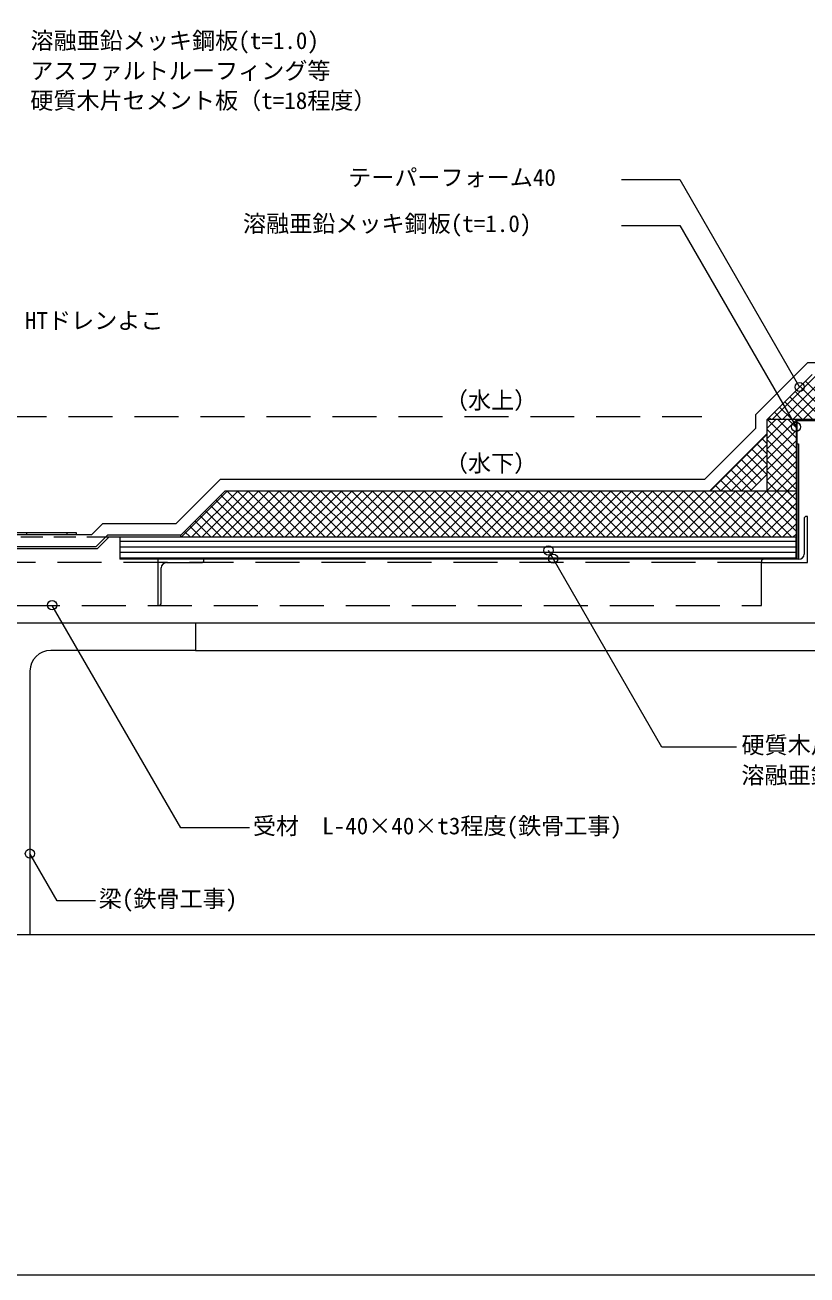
# Model space of a CAD drawing. Units: millimetres, scale not verified. Extents: x -1380 to 1380, y -955 to 955.
# Drawn here: x -427 to 250, y -955 to 128 of the extents above; entities that cross this region are included whole.
import ezdxf
from ezdxf.enums import TextEntityAlignment as Align

# ---------------------------------------------------------------- set-up
doc = ezdxf.new("R2010")
doc.units = ezdxf.units.MM
doc.header["$LTSCALE"] = 3
doc.linetypes.add('USER2', pattern=[19.05, 12.7, -6.35])
doc.linetypes.add('USER3', pattern=[9.525, 6.35, -3.175])
for name, color, linetype, lineweight in [('0-0_0', 7, 'Continuous', 18), ('0-1_BOUSUI', 1, 'Continuous', 18), ('0-2_MOJI', 7, 'Continuous', 18), ('0-3_HATCH', 9, 'Continuous', 18), ('0-4_KANAMONO', 5, 'Continuous', 18), ('0-6_TEKKOTU', 7, 'Continuous', 18), ('0-8_dannnetu', 6, 'Continuous', 18), ('0-9_bo-do', 3, 'Continuous', 18), ('0-B_WAKU', 7, 'Continuous', 18), ('0-E_doubuti', 5, 'Continuous', 18)]:
    doc.layers.add(name, color=color, linetype=linetype, lineweight=lineweight)
doc.styles.add('ＭＳ ゴシック', font='')
doc.styles.get('ＭＳ ゴシック').set_extended_font_data('MS Gothic')

msp = doc.modelspace()

# ---------------------------------------------------------------- linework, layer by layer
at = {"layer": '0-0_0'}
msp.add_lwpolyline([(-899.643, -660.072), (900.357, -660.072), (900.357, 539.928), (-899.643, 539.928)], close=True, dxfattribs=at)
at = {"layer": '0-1_BOUSUI'}
for points in [[(504.352, -165.072), (250.212, -165.072), (205.354, -209.93), (205.354, -211.93)], [(205.354, -209.93), (205.354, -221.93), (161.212, -266.072), (-258.347, -266.072), (-296.847, -304.572), (-360.348, -304.572), (-369.847, -314.072), (-553.483, -314.072)]]:
    msp.add_lwpolyline(points, dxfattribs=at)
at = {"layer": '0-2_MOJI', "linetype": 'USER2'}
msp.add_line((-446.952, -211.605), (158.693, -211.605), dxfattribs=at)
at = {"layer": '0-2_MOJI'}
for points in [[(89.25, -6.106), (139.688, -6.106), (243.504, -185.921)], [(89.25, -46.106), (139.688, -46.106), (240.354, -220.464)], [(188.687, -497.759), (124.252, -497.759), (25.932, -327.462)], [(-233.02, -567.799), (-292.568, -567.799), (-403.839, -375.072)], [(-366.496, -630.906), (-399.571, -630.906), (-423.146, -590.072)]]:
    msp.add_lwpolyline(points, dxfattribs=at)
for centre in [(243.504, -185.921), (240.354, -220.464), (25.932, -327.462), (30.069, -334.627), (-403.935, -374.905), (-423.146, -590.072)]:
    msp.add_circle(centre, 4, dxfattribs=at)
at = {"layer": '0-3_HATCH'}
for p, q in [((219.578, -214.072), (258.578, -175.072)), ((228.559, -214.072), (267.559, -175.072)), ((237.539, -214.072), (276.539, -175.072)), ((246.519, -214.072), (285.519, -175.072)), ((281.788, -214.072), (248.571, -180.855)), ((254.847, -214.072), (235.1, -194.325)), ((263.827, -214.072), (239.59, -189.835)), ((272.807, -214.072), (244.081, -185.345)), ((236.886, -214.072), (226.12, -203.306)), ((245.867, -214.072), (230.61, -198.816)), ((215.354, -221.621), (222.902, -214.072)), ((215.354, -230.601), (231.883, -214.072)), ((215.354, -239.581), (240.354, -214.581)), ((240.354, -238.824), (215.602, -214.072)), ((218.926, -214.072), (217.14, -212.286)), ((227.906, -214.072), (221.63, -207.796)), ((240.354, -229.844), (224.582, -214.072)), ((240.354, -220.863), (233.562, -214.072)), ((166.038, -276.072), (215.354, -226.756)), ((215.354, -226.227), (215.276, -226.149)), ((240.354, -247.804), (215.354, -222.804)), ((215.354, -248.561), (240.354, -223.561)), ((175.018, -276.072), (215.354, -235.737)), ((215.354, -244.187), (206.296, -235.13)), ((215.354, -235.207), (210.786, -230.639)), ((240.354, -256.784), (215.354, -231.784)), ((215.354, -257.542), (240.354, -232.542)), ((183.999, -276.072), (215.354, -244.717)), ((210.503, -266.278), (192.826, -248.6)), ((214.994, -261.787), (197.316, -244.11)), ((215.354, -253.167), (201.806, -239.62)), ((240.354, -265.765), (215.354, -240.765)), ((215.354, -266.522), (240.354, -241.522)), ((201.523, -275.258), (183.845, -257.58)), ((206.013, -270.768), (188.336, -253.09)), ((192.979, -276.072), (215.354, -253.697)), ((240.354, -274.745), (215.354, -249.745)), ((215.354, -275.502), (240.354, -250.502)), ((240.354, -283.725), (215.354, -258.725)), ((215.354, -284.482), (240.354, -259.482)), ((184.377, -276.072), (174.865, -266.56)), ((193.357, -276.072), (179.355, -262.07)), ((238.72, -291.072), (215.354, -267.705)), ((217.744, -291.072), (240.354, -268.463)), ((-292.189, -316.072), (-252.189, -276.072)), ((-283.209, -316.072), (-243.209, -276.072)), ((-274.229, -316.072), (-234.229, -276.072)), ((-265.248, -316.072), (-225.249, -276.072)), ((-221.214, -316.072), (-257.709, -279.576)), ((-256.268, -316.072), (-216.268, -276.072)), ((-212.234, -316.072), (-252.233, -276.072)), ((-247.288, -316.072), (-207.288, -276.072)), ((-203.253, -316.072), (-243.253, -276.072)), ((-238.308, -316.072), (-198.308, -276.072)), ((-194.273, -316.072), (-234.273, -276.072)), ((-229.327, -316.072), (-189.328, -276.072)), ((-185.293, -316.072), (-225.292, -276.072)), ((-220.347, -316.072), (-180.347, -276.072)), ((-176.313, -316.072), (-216.312, -276.072)), ((-211.367, -316.072), (-171.367, -276.072)), ((-167.332, -316.072), (-207.332, -276.072)), ((-202.387, -316.072), (-162.387, -276.072)), ((-158.352, -316.072), (-198.352, -276.072)), ((-193.406, -316.072), (-153.407, -276.072)), ((-149.372, -316.072), (-189.371, -276.072)), ((-184.426, -316.072), (-144.426, -276.072)), ((-140.391, -316.072), (-180.391, -276.072)), ((-175.446, -316.072), (-135.446, -276.072)), ((-131.411, -316.072), (-171.411, -276.072)), ((-166.466, -316.072), (-126.466, -276.072)), ((-122.431, -316.072), (-162.431, -276.072)), ((-157.485, -316.072), (-117.486, -276.072)), ((-113.451, -316.072), (-153.45, -276.072)), ((-148.505, -316.072), (-108.505, -276.072)), ((-104.47, -316.072), (-144.47, -276.072)), ((-139.525, -316.072), (-99.525, -276.072)), ((-95.49, -316.072), (-135.49, -276.072)), ((-130.545, -316.072), (-90.545, -276.072)), ((-86.51, -316.072), (-126.51, -276.072)), ((-121.564, -316.072), (-81.565, -276.072)), ((-77.53, -316.072), (-117.529, -276.072)), ((-112.584, -316.072), (-72.584, -276.072)), ((-68.549, -316.072), (-108.549, -276.072)), ((-103.604, -316.072), (-63.604, -276.072)), ((-59.569, -316.072), (-99.569, -276.072)), ((-94.624, -316.072), (-54.624, -276.072)), ((-50.589, -316.072), (-90.589, -276.072)), ((-85.643, -316.072), (-45.644, -276.072)), ((-41.609, -316.072), (-81.608, -276.072)), ((-76.663, -316.072), (-36.663, -276.072)), ((-32.628, -316.072), (-72.628, -276.072)), ((-67.683, -316.072), (-27.683, -276.072)), ((-23.648, -316.072), (-63.648, -276.072)), ((-58.703, -316.072), (-18.703, -276.072)), ((-14.668, -316.072), (-54.668, -276.072)), ((-49.722, -316.072), (-9.723, -276.072)), ((-5.688, -316.072), (-45.687, -276.072)), ((-40.742, -316.072), (-0.742, -276.072)), ((3.293, -316.072), (-36.707, -276.072)), ((-31.762, -316.072), (8.238, -276.072)), ((12.273, -316.072), (-27.727, -276.072)), ((-22.782, -316.072), (17.218, -276.072)), ((21.253, -316.072), (-18.747, -276.072)), ((-13.801, -316.072), (26.198, -276.072)), ((30.234, -316.072), (-9.766, -276.072)), ((-4.821, -316.072), (35.179, -276.072)), ((39.214, -316.072), (-0.786, -276.072)), ((4.159, -316.072), (44.159, -276.072)), ((48.194, -316.072), (8.194, -276.072)), ((13.139, -316.072), (53.139, -276.072)), ((57.174, -316.072), (17.174, -276.072)), ((22.12, -316.072), (62.119, -276.072)), ((66.155, -316.072), (26.155, -276.072)), ((31.1, -316.072), (71.1, -276.072)), ((75.135, -316.072), (35.135, -276.072)), ((40.08, -316.072), (80.08, -276.072)), ((84.115, -316.072), (44.115, -276.072)), ((49.06, -316.072), (89.06, -276.072)), ((93.095, -316.072), (53.095, -276.072)), ((58.041, -316.072), (98.041, -276.072)), ((102.076, -316.072), (62.076, -276.072)), ((67.021, -316.072), (107.021, -276.072)), ((111.056, -316.072), (71.056, -276.072)), ((76.001, -316.072), (116.001, -276.072)), ((120.036, -316.072), (80.036, -276.072)), ((84.981, -316.072), (124.981, -276.072)), ((129.016, -316.072), (89.016, -276.072)), ((93.962, -316.072), (133.962, -276.072)), ((137.997, -316.072), (97.997, -276.072)), ((102.942, -316.072), (142.942, -276.072)), ((146.977, -316.072), (106.977, -276.072)), ((111.922, -316.072), (151.922, -276.072)), ((155.957, -316.072), (115.957, -276.072)), ((120.902, -316.072), (160.902, -276.072)), ((164.937, -316.072), (124.938, -276.072)), ((129.883, -316.072), (169.883, -276.072)), ((173.918, -316.072), (133.918, -276.072)), ((138.863, -316.072), (178.863, -276.072)), ((182.898, -316.072), (142.898, -276.072)), ((147.843, -316.072), (187.843, -276.072)), ((191.878, -316.072), (151.878, -276.072)), ((156.823, -316.072), (196.823, -276.072)), ((200.859, -316.072), (160.859, -276.072)), ((165.804, -316.072), (205.804, -276.072)), ((166.416, -276.072), (165.885, -275.541)), ((209.839, -316.072), (169.839, -276.072)), ((175.396, -276.072), (170.375, -271.051)), ((174.784, -316.072), (214.784, -276.072)), ((218.819, -316.072), (178.819, -276.072)), ((183.764, -316.072), (223.764, -276.072)), ((227.799, -316.072), (187.799, -276.072)), ((192.744, -316.072), (232.744, -276.072)), ((236.78, -316.072), (196.78, -276.072)), ((201.725, -316.072), (240.354, -277.443)), ((240.354, -310.666), (205.76, -276.072)), ((240.354, -301.686), (214.74, -276.072)), ((229.74, -291.072), (215.354, -276.686)), ((240.354, -292.705), (223.72, -276.072)), ((226.725, -291.072), (240.354, -277.443)), ((240.354, -283.725), (232.701, -276.072)), ((-239.174, -316.072), (-266.69, -288.556)), ((-230.194, -316.072), (-262.199, -284.066)), ((210.705, -316.072), (240.354, -286.423)), ((220.76, -291.072), (215.354, -285.666)), ((235.705, -291.072), (240.354, -286.423)), ((-266.115, -316.072), (-280.16, -302.027)), ((-257.135, -316.072), (-275.67, -297.537)), ((-248.155, -316.072), (-271.18, -293.047)), ((219.685, -316.072), (240.354, -295.403)), ((-284.076, -316.072), (-289.14, -311.007)), ((-275.095, -316.072), (-284.65, -306.517)), ((228.665, -316.072), (240.354, -304.384)), ((237.646, -316.072), (240.354, -313.364)), ((-345.171, -319.497), (240.354, -319.497)), ((-345.171, -324.259), (240.354, -324.259)), ((-345.171, -329.022), (240.354, -329.022)), ((-345.171, -333.784), (240.354, -333.784)), ((-345.171, -334.072), (-345.171, -335.072))]:
    msp.add_line(p, q, dxfattribs=at)
at = {"layer": '0-4_KANAMONO'}
for p, q in [((-426.16, -312.071), (-426.16, -314.071)), ((-391.16, -312.071), (-391.16, -314.071))]:
    msp.add_line(p, q, dxfattribs=at)
at = {"layer": '0-4_KANAMONO', "linetype": 'USER3'}
msp.add_line((-354.877, -316.072), (-565.705, -316.072), dxfattribs=at)
at = {"layer": '0-4_KANAMONO'}
for points in [[(-355.705, -314.072), (-292.705, -314.072), (-292.705, -316.072), (-354.877, -316.072), (-364.877, -326.072), (-569.705, -326.072), (-569.705, -39.072), (-567.705, -39.072), (-567.705, -324.072), (-365.705, -324.072)], [(-556.16, -94.071), (-556.16, -312.071), (-383.16, -312.071), (-383.16, -314.071), (-558.16, -314.071), (-558.16, -94.071)], [(241.354, -334.072), (241.354, -215.072), (340.354, -215.072), (340.354, -214.072), (240.354, -214.072), (240.354, -334.072)]]:
    msp.add_lwpolyline(points, close=True, dxfattribs=at)
msp.add_lwpolyline([(-345.171, -334.072), (241.354, -334.072), (241.354, -235.072), (242.354, -235.072), (242.354, -335.072), (-345.171, -335.072)], dxfattribs=at)
at = {"layer": '0-6_TEKKOTU'}
for p, q in [((-279.646, -390.072), (900.357, -390.072)), ((-279.646, -414.072), (900.357, -414.072)), ((-423.146, -432.072), (-423.146, -660.072))]:
    msp.add_line(p, q, dxfattribs=at)
msp.add_lwpolyline([(-454.146, -414.072), (-579.646, -414.072), (-579.646, -390.072), (-279.646, -390.072), (-279.646, -414.072), (-405.146, -414.072)], dxfattribs=at)
msp.add_arc((-405.146, -432.072), 18, 90, 180, dxfattribs=at)
at = {"layer": '0-8_dannnetu'}
for p, q in [((215.354, -214.072), (254.354, -175.072)), ((215.354, -276.072), (215.354, -214.072)), ((240.354, -214.072), (215.354, -214.072)), ((215.354, -226.072), (165.354, -276.072)), ((215.354, -261.427), (200.709, -276.072)), ((-254.205, -276.072), (-292.705, -314.572)), ((240.354, -276.072), (-254.205, -276.072))]:
    msp.add_line(p, q, dxfattribs=at)
at = {"layer": '0-9_bo-do'}
msp.add_lwpolyline([(-345.171, -334.072), (240.354, -334.072), (240.354, -316.072), (-345.171, -316.072)], close=True, dxfattribs=at)
at = {"layer": '0-B_WAKU'}
msp.add_lwpolyline([(-1379.643, -955.072), (1380.357, -955.072), (1380.357, 954.928), (-1379.643, 954.928)], close=True, dxfattribs=at)
at = {"layer": '0-E_doubuti'}
for p, q in [((247.354, -300.072), (247.354, -330.572)), ((242.854, -335.072), (212.354, -335.072)), ((-309.425, -373.072), (-309.425, -342.572)), ((-304.925, -338.072), (-274.425, -338.072))]:
    msp.add_line(p, q, dxfattribs=at)
for points in [[(210.354, -337.072), (210.354, -338.072), (250.354, -338.072), (250.354, -298.072), (249.354, -298.072)], [(-272.425, -336.072), (-272.425, -335.072), (-312.425, -335.072), (-312.425, -375.072), (-311.425, -375.072)]]:
    msp.add_lwpolyline(points, dxfattribs=at)
at = {"layer": '0-E_doubuti', "linetype": 'USER2'}
msp.add_lwpolyline([(210.354, -338.072), (-549.646, -338.072), (-549.646, -375.072), (210.354, -375.072)], close=True, dxfattribs=at)
at = {"layer": '0-E_doubuti'}
for centre, radius, start, end in [((249.354, -300.072), 2, 90, 180), ((212.354, -337.072), 2, 90, 180), ((242.854, -330.572), 4.5, 270, 0), ((-304.925, -342.572), 4.5, 90, 180), ((-274.425, -336.072), 2, 270, 0), ((-311.425, -373.072), 2, 270, 0)]:
    msp.add_arc(centre, radius, start, end, dxfattribs=at)

# ---------------------------------------------------------------- texts
at = {"layer": '0-2_MOJI', "style": 'ＭＳ ゴシック'}
for s, p in [('溶融亜鉛メッキ鋼板(t=1.0)', (-422.684, 102.411)), ('アスファルトルーフィング等', (-422.799, 76.304)), ('硬質木片セメント板（t=18程度）', (-422.799, 50.487)), ('テーパーフォーム40', (-147.55, -16.106)), ('溶融亜鉛メッキ鋼板(t=1.0)', (-238.623, -56.106)), ('HTドレンよこ', (-427.419, -140.053)), ('（水上）', (-63.753, -209.217)), ('（水下）', (-63.753, -263.684)), ('硬質木片セメント板（t=18程度）', (193.14, -507.759)), ('溶融亜鉛メッキ鋼板(t=1.0)', (193.024, -533.866)), ('受材\u3000L-40×40×t3程度(鉄骨工事)', (-230.02, -577.799)), ('梁(鉄骨工事)', (-363.496, -640.906))]:
    msp.add_text(s, height=14.66, dxfattribs=at).set_placement(p, align=Align.BOTTOM_LEFT)

doc.saveas('drawing.dxf')
